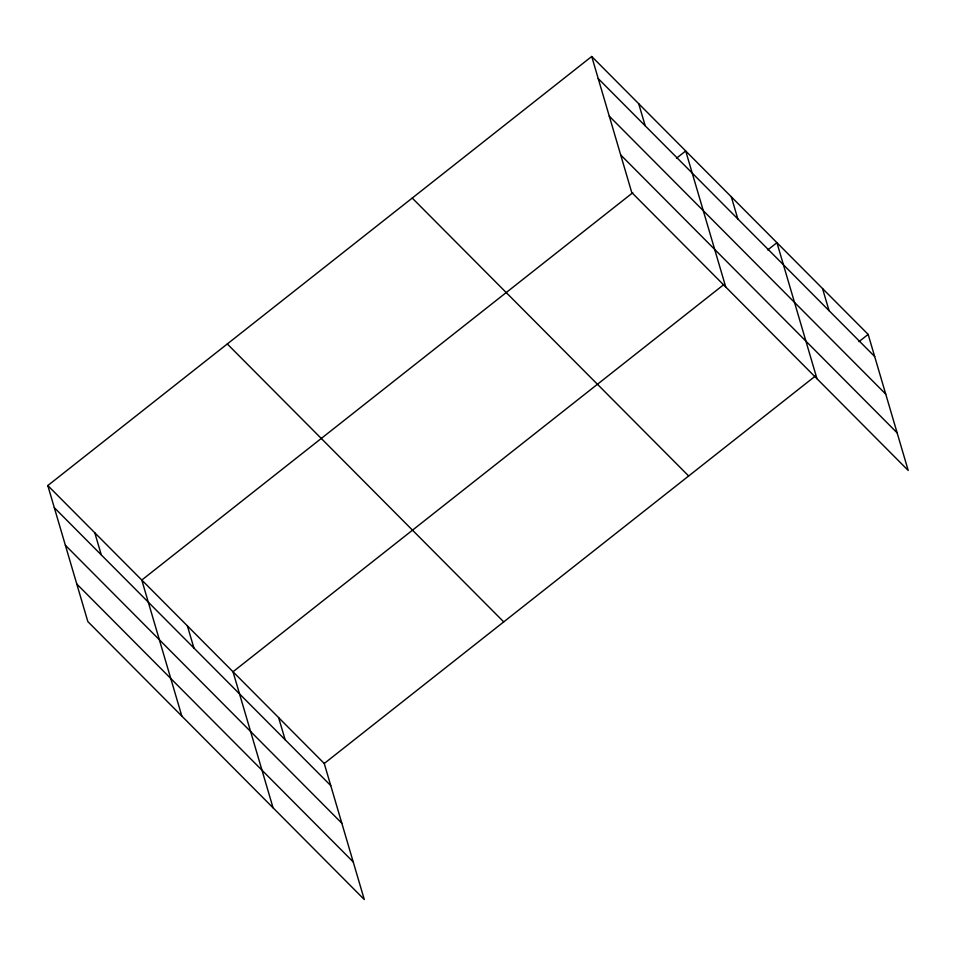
<?xml version="1.0" encoding="UTF-8"?>
<svg xmlns="http://www.w3.org/2000/svg" width="956" height="956" viewBox="0 0 956 956"><rect width="100%" height="100%" fill="white"/><g stroke="black" fill="none" stroke-linecap="round" stroke-linejoin="round"><path stroke-width="1.43" d="M47.8 485.552L324.251 763.486L364.284 899.524L87.844 621.603L47.8 485.552L591.716 56.476L868.156 334.397L908.2 470.448L631.749 192.514L591.716 56.476M632.776 192.718L141.787 580.053L181.831 716.092M676.501 158.23L685.703 150.964L725.747 287.015M724.003 284.434L233.013 671.769L273.058 807.808M767.728 249.946L776.929 242.681L816.974 378.731M324.251 763.486L815.229 376.15M858.954 341.662L868.156 334.397M598.217 78.583L874.668 356.516M609.283 116.19L885.734 394.111M620.695 154.92L897.134 432.853M412.227 198.071L688.667 475.992M227.289 343.957L503.74 621.89M54.313 507.672L330.752 785.593M65.378 545.267L341.818 823.2M76.779 583.996L353.218 861.93M822.542 288.545L829.055 310.664M731.316 196.828L737.829 218.948M638.704 103.714L645.216 125.834M278.626 717.621L285.139 739.741M187.4 625.905L193.913 648.025M94.799 532.803L101.3 554.922"/></g></svg>
